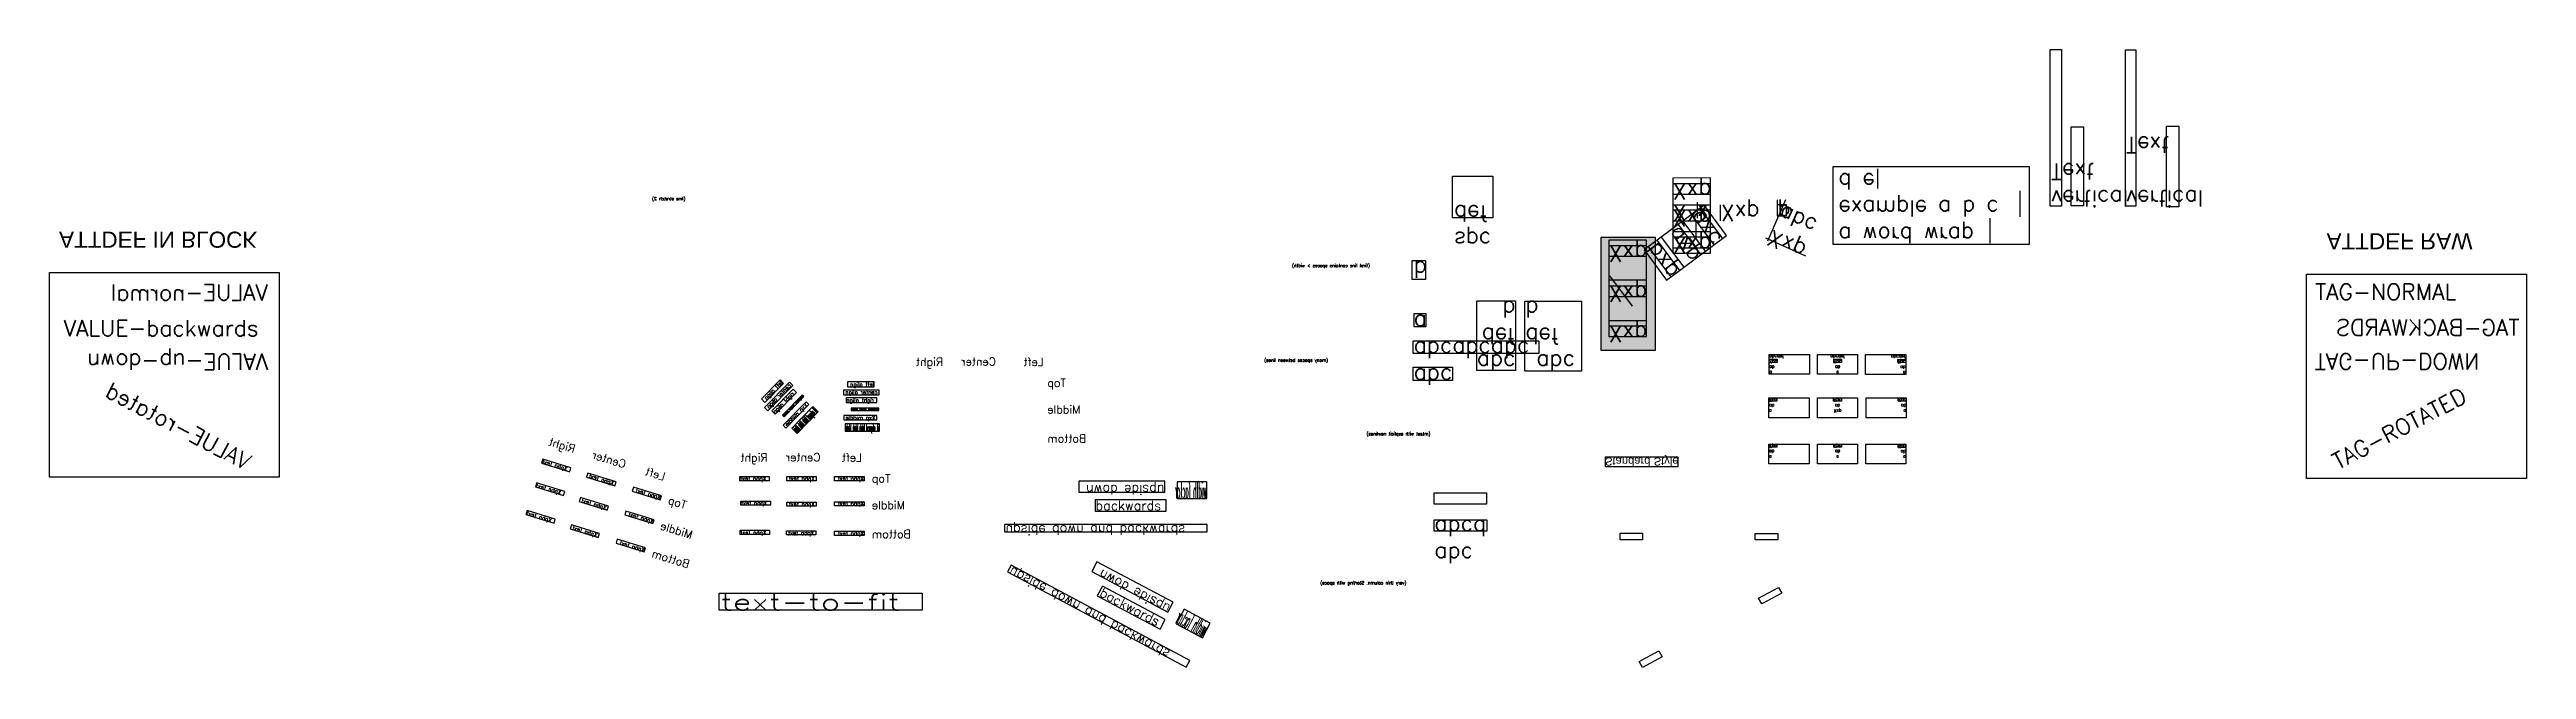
# Model space of a CAD drawing. Header units: millimetres. Extents: x -8447 to 6971, y -73 to 3785.
import ezdxf
from ezdxf.enums import TextEntityAlignment as Align

# ---------------------------------------------------------------- set-up
doc = ezdxf.new("R2010")
doc.units = ezdxf.units.MM
doc.styles.add('Simplex_100', font='simplex.shx', dxfattribs={"height": 100})
doc.styles.get("Standard").update_dxf_attribs({"font": ''})
doc.styles.get('Standard').set_extended_font_data('Arial')

# ---------------------------------------------------------------- blocks, each defined once
blk = doc.blocks.new('att_block')
at = {"style": 'Simplex_100'}
blk.add_attdef('TAG-NORMAL', (-1, 1079), '', height=100, dxfattribs=at)
for tag, p, text_generation_flag in [('TAG-BACKWARDS', (1269, 856), 2), ('TAG-UP-DOWN', (-4, 745), 4)]:
    blk.add_attdef(tag, p, '', height=100, dxfattribs=dict(at, text_generation_flag=text_generation_flag))
blk.add_attdef('TAG-ROTATED', (139, 20), '', height=100, rotation=27.8085, dxfattribs=at)

msp = doc.modelspace()

# ---------------------------------------------------------------- linework, layer by layer
for p, q in [((1658, 2985), (1657, 2519)), ((1891, 2986), (1658, 2985)), ((1658, 2952), (1891, 2952)), ((1891, 2519), (1891, 2986)), ((2932, 3043), (2932, 2921)), ((1853, 2816), (1479, 2538)), ((1657, 2819), (1891, 2819)), ((1891, 2785), (1657, 2785)), ((1658, 2885), (1891, 2885)), ((1809, 2835), (1809, 2735)), ((1826, 2796), (1966, 2609)), ((1992, 2629), (1853, 2816)), ((1953, 2819), (1953, 2719)), ((2358, 2849), (2246, 2593)), ((2306, 2851), (2306, 2751)), ((2366, 2819), (2306, 2819)), ((2366, 2751), (2366, 2819)), ((3818, 2907), (3818, 2745)), ((1619, 2350), (1992, 2629)), ((1656, 2719), (1891, 2719)), ((1657, 2652), (1891, 2652)), ((1832, 2510), (1692, 2697)), ((1719, 2717), (1859, 2530)), ((1773, 2756), (1912, 2569)), ((1803, 2618), (1803, 2718)), ((2306, 2751), (2366, 2751)), ((3631, 2735), (3631, 2580)), ((1493, 2600), (1259, 2599)), ((1259, 2599), (1259, 1999)), ((1259, 2566), (1493, 2566)), ((1259, 2499), (1493, 2499)), ((1479, 2538), (1619, 2350)), ((1493, 1999), (1493, 2600)), ((1505, 2558), (1645, 2370)), ((1559, 2597), (1699, 2410)), ((1585, 2617), (1725, 2430)), ((1657, 2619), (1891, 2619)), ((1657, 2552), (1891, 2552)), ((1657, 2519), (1891, 2519)), ((2235, 2613), (2483, 2502)), ((1258, 2315), (1493, 2315)), ((1493, 2349), (1259, 2349)), ((1263, 2376), (1404, 2188)), ((1259, 2249), (1493, 2249)), ((1259, 2099), (1493, 2099)), ((1259, 2066), (1493, 2066)), ((1259, 1999), (1493, 1999))]:
    msp.add_line(p, q)
for points in [[(4007, 3785), (4076, 3785), (4076, 2810), (4007, 2810)], [(4476, 3784), (4540, 3784), (4540, 2811), (4476, 2811)], [(4137, 3305), (4213, 3305), (4213, 2813), (4137, 2813)], [(4730, 3309), (4808, 3309), (4808, 2807), (4730, 2807)], [(286, 2997), (537, 2997), (537, 2737), (286, 2737)], [(2656, 3058), (3876, 3058), (3876, 2571), (2656, 2571)], [(35, 2473), (118, 2473), (118, 2355), (35, 2355)], [(-8447, 2398), (-7017, 2398), (-7017, 1124), (-8447, 1124)], [(5602, 2388), (6971, 2388), (6971, 1115), (5602, 1115)], [(438, 2221), (678, 2221), (678, 1787), (438, 1787)], [(737, 2219), (1090, 2219), (1090, 1783), (737, 1783)], [(47, 2142), (121, 2142), (121, 2059), (47, 2059)], [(41, 1973), (823, 1973), (823, 1893), (41, 1893)], [(2257, 1887), (2508, 1887), (2508, 1764), (2257, 1764)], [(2258, 1858), (2307, 1858), (2307, 1837), (2258, 1837)], [(2558, 1887), (2808, 1887), (2808, 1764), (2558, 1764)], [(2708, 1837), (2659, 1837), (2659, 1858), (2708, 1858)], [(2856, 1887), (3107, 1887), (3107, 1763), (2856, 1763)], [(3108, 1837), (3059, 1837), (3059, 1857), (3108, 1857)], [(-3900, 1729), (-4016, 1611), (-3994, 1589), (-3878, 1707)], [(-3842, 1716), (-3997, 1557), (-3976, 1536), (-3820, 1695)], [(-3315, 1717), (-3480, 1717), (-3480, 1686), (-3315, 1686)], [(41, 1808), (286, 1808), (286, 1725), (41, 1725)], [(-3818, 1671), (-3951, 1536), (-3930, 1515), (-3797, 1650)], [(-3762, 1635), (-3885, 1509), (-3874, 1499), (-3752, 1625)], [(-3738, 1593), (-3881, 1447), (-3863, 1429), (-3720, 1576)], [(-3695, 1564), (-3827, 1428), (-3794, 1396), (-3662, 1531)], [(-3283, 1666), (-3505, 1666), (-3505, 1637), (-3283, 1637)], [(-3298, 1618), (-3488, 1618), (-3488, 1588), (-3298, 1588)], [(-3284, 1554), (-3458, 1554), (-3458, 1539), (-3284, 1539)], [(2256, 1617), (2507, 1617), (2507, 1493), (2256, 1493)], [(2305, 1597), (2256, 1597), (2256, 1617), (2305, 1617)], [(2558, 1617), (2808, 1617), (2808, 1493), (2558, 1493)], [(2658, 1617), (2707, 1617), (2707, 1597), (2658, 1597)], [(2860, 1617), (3110, 1617), (3110, 1493), (2860, 1493)], [(3061, 1617), (3110, 1617), (3110, 1597), (3061, 1597)], [(-3297, 1507), (-3502, 1507), (-3502, 1481), (-3297, 1481)], [(-3280, 1456), (-3494, 1456), (-3494, 1410), (-3280, 1410)], [(-5202, 1181), (-5376, 1235), (-5384, 1210), (-5209, 1157)], [(1238, 1250), (1689, 1250), (1689, 1189), (1238, 1189)], [(2256, 1330), (2507, 1330), (2507, 1207), (2256, 1207)], [(2256, 1330), (2305, 1330), (2305, 1310), (2256, 1310)], [(2558, 1330), (2808, 1330), (2808, 1207), (2558, 1207)], [(2708, 1310), (2659, 1310), (2659, 1330), (2708, 1330)], [(2858, 1329), (3108, 1329), (3108, 1206), (2858, 1206)], [(3108, 1309), (3060, 1309), (3060, 1329), (3108, 1329)], [(-5240, 1034), (-5415, 1088), (-5422, 1063), (-5247, 1009)], [(-4921, 1095), (-5096, 1149), (-5104, 1124), (-4929, 1070)], [(-4151, 1128), (-3967, 1128), (-3967, 1102), (-4151, 1102)], [(-3857, 1128), (-3674, 1128), (-3674, 1102), (-3857, 1102)], [(-3560, 1128), (-3377, 1128), (-3377, 1102), (-3560, 1102)], [(-1504, 1099), (-2041, 1099), (-2041, 1031), (-1504, 1031)], [(-1243, 1095), (-1428, 1095), (-1428, 990), (-1243, 990)], [(-4968, 943), (-5143, 997), (-5151, 972), (-4975, 918)], [(-4638, 1008), (-4813, 1062), (-4821, 1037), (-4646, 983)], [(-4143, 975), (-3960, 975), (-3960, 950), (-4143, 950)], [(-3857, 969), (-3674, 969), (-3674, 943), (-3857, 943)], [(-3560, 971), (-3377, 971), (-3377, 946), (-3560, 946)], [(-1496, 982), (-1939, 982), (-1939, 913), (-1496, 913)], [(172, 1026), (498, 1026), (498, 956), (172, 956)], [(-5299, 862), (-5474, 916), (-5482, 891), (-5306, 837)], [(-5024, 773), (-5199, 827), (-5206, 803), (-5032, 749)], [(-4684, 859), (-4859, 913), (-4866, 889), (-4691, 835)], [(-4149, 793), (-3965, 793), (-3965, 767), (-4149, 767)], [(-3860, 789), (-3677, 789), (-3677, 764), (-3860, 764)], [(-3561, 787), (-3377, 787), (-3377, 761), (-3561, 761)], [(-1242, 830), (-2503, 830), (-2503, 783), (-1242, 783)], [(172, 858), (499, 858), (499, 787), (172, 787)], [(1330, 776), (1469, 776), (1469, 734), (1330, 734)], [(2170, 774), (2311, 774), (2311, 733), (2170, 733)], [(-4738, 684), (-4913, 738), (-4921, 713), (-4745, 659)], [(-1348, -17), (-2462, 576), (-2484, 535), (-1371, -58)], [(-1453, 345), (-1927, 597), (-1959, 537), (-1485, 284)], [(-3016, 297), (-4278, 297), (-4278, 401), (-3016, 401)], [(-1502, 237), (-1893, 446), (-1925, 385), (-1534, 177)], [(2191, 371), (2316, 437), (2335, 401), (2211, 335)], [(-1222, 216), (-1385, 303), (-1434, 210), (-1271, 124)], [(1448, -23), (1571, 42), (1591, 5), (1468, -60)]]:
    msp.add_lwpolyline(points, close=True)

# ---------------------------------------------------------------- block references
ref = msp.add_blockref('att_block', (7090, 1145))
ref.add_attrib('TAG-UP-DOWN', 'VALUE-up-down', (7086, 1891), dxfattribs={"extrusion": (0, 0, -1), "height": 100, "style": 'Simplex_100', "text_generation_flag": 4})
ref.add_attrib('TAG-ROTATED', 'VALUE-rotated', (7229, 1166), dxfattribs={"extrusion": (0, 0, -1), "height": 100, "rotation": 27.8085, "style": 'Simplex_100'})
ref.add_attrib('TAG-BACKWARDS', 'VALUE-backwards', (8359, 2002), dxfattribs={"extrusion": (0, 0, -1), "height": 100, "style": 'Simplex_100', "text_generation_flag": 2})
ref.add_attrib('TAG-NORMAL', 'VALUE-normal', (7088, 2224), dxfattribs={"extrusion": (0, 0, -1), "height": 100, "style": 'Simplex_100'})

# ---------------------------------------------------------------- texts
at = {"extrusion": (0, 0, -1), "style": 'Simplex_100'}
for s, height, p in [('(line stretch 2)', 20, (4489, 2847)), ('(first line contains spaces > width)', 20, (228, 2431)), ('Right', 50, (2885, 1816)), ('Center', 50, (2556, 1818)), ('Left', 50, (2259, 1816)), ('(many spaces between lines)', 20, (488, 1842)), ('left align', 25, (3315, 1689)), ('(mtext with explicit newlines)', 20, (-148, 1384)), ('Right', 50, (3977, 1221)), ('Center', 50, (3648, 1223)), ('Left', 50, (3390, 1221)), ('(very thin column. Starting with space)', 20, (1, 456))]:
    msp.add_text(s, height=height, dxfattribs=at).set_placement(p)
for s, height, rotation, p in [('left align', 25, 314.4436, (3880, 1710)), ('Right', 50, 17.1124, (5183, 1274)), ('Center', 50, 17.1124, (4868, 1179)), ('Left', 50, 17.1124, (4623, 1102))]:
    msp.add_text(s, height=height, rotation=rotation, dxfattribs=at).set_placement(p)
msp.add_text('center align', height=25, rotation=314.4436, dxfattribs=at).set_placement((3899, 1620), align=Align.CENTER)
for s, height, p in [('Top', 50, (2236, 1686)), ('right align', 25, (3487, 1590)), ('Middle', 50, (2236, 1520)), ('Bottom', 50, (2236, 1340)), ('Top', 50, (3328, 1091)), ('Middle', 50, (3328, 925)), ('Bottom', 50, (3328, 745))]:
    msp.add_text(s, height=height, dxfattribs=at).set_placement(p, align=Align.RIGHT)
for s, height, rotation, p in [('right align', 25, 314.4436, (3930, 1517)), ('Top', 50, 17.1124, (4601, 959)), ('Middle', 50, 17.1124, (4650, 800)), ('Bottom', 50, 17.1124, (4703, 628))]:
    msp.add_text(s, height=height, rotation=rotation, dxfattribs=at).set_placement(p, align=Align.RIGHT)
msp.add_text('aligned align blah', height=12.96, rotation=314.2225, dxfattribs=at).set_placement((3752, 1627), (3872, 1504), align=Align.ALIGNED)
msp.add_text('Xxp middle', height=25, rotation=314.4436, dxfattribs=at).set_placement((3796, 1510), align=Align.MIDDLE)
at = {"extrusion": (0, 0, -1), "style": 'Simplex_100', "width": 0.231474}
msp.add_text('fit aligned blah blah blah', height=41.46, rotation=314.5149, dxfattribs=at).set_placement((3663, 1534), (3793, 1401), align=Align.FIT)
at = {"extrusion": (0, 0, -1), "style": 'Simplex_100'}
msp.add_text('center align', height=25, dxfattribs=at).set_placement((3393, 1640), align=Align.CENTER)
msp.add_text('aligned align blah', height=12.91, dxfattribs=at).set_placement((3285, 1540), (3456, 1540), align=Align.ALIGNED)
msp.add_text('Xxp middle', height=25, dxfattribs=at).set_placement((3399, 1490), align=Align.MIDDLE)
at = {"extrusion": (0, 0, -1), "style": 'Simplex_100', "width": 0.259925}
msp.add_text('fit aligned blah blah blah', height=41.46, dxfattribs=at).set_placement((3281, 1412), (3490, 1412), align=Align.FIT)
at = {"extrusion": (0, 0, -1), "style": 'Simplex_100'}
msp.add_text('Xpba text', height=25, rotation=17.1124, dxfattribs=at).set_placement((5418, 1075), align=Align.MIDDLE_RIGHT)
msp.add_text('Xpba text', height=25, rotation=17.1124, dxfattribs=at).set_placement((5376, 1235), align=Align.TOP_RIGHT)
msp.add_text('Xpba text', height=25, rotation=17.1124, dxfattribs=at).set_placement((5008, 1122), align=Align.TOP_CENTER)
msp.add_text('Xpba text', height=25, dxfattribs=at).set_placement((4149, 1127), align=Align.TOP_RIGHT)
msp.add_text('Xpba text', height=25, dxfattribs=at).set_placement((3765, 1127), align=Align.TOP_CENTER)
msp.add_text('Xpba text', height=25, dxfattribs=at).set_placement((3378, 1127), align=Align.TOP_LEFT)
for s, text_generation_flag, p in [('upside down', 4, (1507, 1074)), ('backwards', 2, (1936, 918)), ('upside down and backwards', 6, (2497, 824))]:
    msp.add_text(s, height=58.4, dxfattribs=dict(at, text_generation_flag=text_generation_flag)).set_placement(p)
at = {"extrusion": (0, 0, -1), "style": 'Simplex_100', "width": 0.2}
msp.add_text('width factor', height=100, dxfattribs=at).set_placement((1244, 990))
at = {"extrusion": (0, 0, -1), "style": 'Simplex_100'}
msp.add_text('Xpba text', height=25, rotation=17.1124, dxfattribs=at).set_placement((5059, 957), align=Align.MIDDLE_CENTER)
msp.add_text('Xpba text', height=25, rotation=17.1124, dxfattribs=at).set_placement((4639, 1008), align=Align.TOP_LEFT)
msp.add_text('Xpba text', height=25, dxfattribs=at).set_placement((4143, 962), align=Align.MIDDLE_RIGHT)
msp.add_text('Xpba text', height=25, dxfattribs=at).set_placement((3765, 955), align=Align.MIDDLE_CENTER)
msp.add_text('Xpba text', height=25, dxfattribs=at).set_placement((3378, 959), align=Align.MIDDLE_LEFT)
msp.add_text('Xpba text', height=25, rotation=17.1124, dxfattribs=at).set_placement((5483, 883), align=Align.BOTTOM_RIGHT)
msp.add_text('Xpba text', height=25, rotation=17.1124, dxfattribs=at).set_placement((5121, 768), align=Align.BOTTOM_CENTER)
msp.add_text('Xpba text', height=25, rotation=17.1124, dxfattribs=at).set_placement((4688, 847), align=Align.MIDDLE_LEFT)
msp.add_text('Xpba text', height=25, dxfattribs=at).set_placement((4148, 759), align=Align.BOTTOM_RIGHT)
msp.add_text('Xpba text', height=25, dxfattribs=at).set_placement((3769, 756), align=Align.BOTTOM_CENTER)
msp.add_text('Xpba text', height=25, dxfattribs=at).set_placement((3378, 754), align=Align.BOTTOM_LEFT)
msp.add_text('Xpba text', height=25, rotation=17.1124, dxfattribs=at).set_placement((4748, 651), align=Align.BOTTOM_LEFT)
for s, text_generation_flag, p in [('upside down and backwards', 6, (2456, 568)), ('upside down', 4, (1465, 323)), ('backwards', 2, (1916, 387))]:
    msp.add_text(s, height=58.4, rotation=28.0349, dxfattribs=dict(at, text_generation_flag=text_generation_flag)).set_placement(p)
at = {"extrusion": (0, 0, -1), "style": 'Simplex_100', "text_generation_flag": 2, "width": 1.5}
msp.add_text('text-to-fit', height=100, dxfattribs=at).set_placement((4271, 296))
at = {"extrusion": (0, 0, -1), "style": 'Simplex_100', "width": 0.2}
msp.add_text('width factor', height=100, rotation=28.0349, dxfattribs=at).set_placement((1272, 126))
at = {"extrusion": (0, 0, -1), "insert": (4479, 2809), "char_height": 100, "attachment_point": 1, "text_direction": (1, 0, 0), "line_spacing_factor": 2, "style": 'Simplex_100'}
msp.add_mtext_dynamic_manual_height_columns('vertical\\PText', width=1170.07, gutter_width=500, heights=[628], dxfattribs=at)
at = {"extrusion": (0, 0, -1), "char_height": 100, "attachment_point": 1, "style": 'Simplex_100'}
for s, insert, text_direction in [('Xxp\\PXxp\\PXxp', (1658, 2518), (1, 0, 0)), ('Xxp', (1957, 2718), (1, 0, 0)), ('bxp\\Paxp\\Paxc', (1478, 2534), (0.597932, -0.801547, 0))]:
    msp.add_mtext(s, dxfattribs=dict(at, insert=insert, text_direction=text_direction))
at = {"extrusion": (0, 0, -1), "style": 'Simplex_100'}
for s, width, heights, insert, char_height, attachment_point, text_direction in [('a word wrap example a b c d e', 1217.83, [516], (2688, 2580), 100, 1, (1, 0, 0)), ('vertical\\PText', 1170.07, [628], (4012, 2809), 100, 1, (1, 0, 0)), ('                       spc                       def', 375.04, [458], (296, 2548), 100, 1, (1, 0, 0)), ('X', 86.47, [0], (1658, 2718), 100, 1, (1, 0, 0)), ('x', 0.0211, [0], (1808, 2718), 100, 1, (1, 0, 0)), ('Xxp\\Pabc', 2.18, [0], (2236, 2574), 100, 1, (0.916026, -0.401119, 0)), ('p', 0.0367, [0], (2308, 2718), 100, 1, (1, 0, 0)), ('\\Pabc  \\Pabcabcabc\\Pa\\P\\Pb', 360.16, [0], (45, 1532), 100, 1, (1, 0, 0)), (' abc      def                       b', 360.16, [0], (678, 1785), 100, 3, (1, 0, 0)), (' abc     def            b', 360.16, [0], (740, 1785), 100, 1, (1, 0, 0)), ('a\\Pab\\PXpc\\Pabcdef', 249.85, [124], (2258, 1765), 20, 1, (1, 0, 0)), ('a\\Pab\\PXpc\\Pabcdef', 249.85, [124], (2683, 1765), 20, 2, (1, 0, 0)), ('a\\Pab\\PXpc\\Pabcdef', 249.85, [124], (3106, 1764), 20, 3, (1, 0, 0)), ('a\\Pab\\PXpc', 249.85, [124], (2257, 1572), 20, 4, (1, 0, 0)), ('Xxp\\Pab\\PXpc', 249.85, [189], (2683, 1572), 20, 5, (1, 0, 0)), ('a\\Pab\\PXpc', 249.85, [124], (3110, 1572), 20, 6, (1, 0, 0)), ('a\\Pab\\PXpc', 249.85, [124], (2257, 1333), 20, 7, (1, 0, 0)), ('a\\Pab\\PXpc', 249.85, [124], (2683, 1333), 20, 8, (1, 0, 0)), ('a\\Pab\\PXpc', 249.85, [124], (3108, 1332), 20, 9, (1, 0, 0)), (' abc\\Pabcd', 83.48, [0], (174, 589), 100, 1, (1, 0, 0))]:
    msp.add_mtext_dynamic_manual_height_columns(s, width=width, gutter_width=500, heights=heights, dxfattribs=dict(at, insert=insert, char_height=char_height, attachment_point=attachment_point, text_direction=text_direction))
at = {"extrusion": (0, 0, -1), "attachment_point": 1, "text_direction": (1, 0, 0)}
for s, width, gutter_width, insert, char_height in [('ATTDEF IN BLOCK', 1325.24, 12.5, (-8388, 2552), 100), ('ATTDEF RAW', 1002.19, 12.5, (5727, 2542), 100), ('Standard Style', 566.38, 500, (1235, 1196), 50)]:
    msp.add_mtext_dynamic_manual_height_columns(s, width=width, gutter_width=gutter_width, heights=[0], dxfattribs=dict(at, insert=insert, char_height=char_height))
at = {"extrusion": (0, 0, -1), "insert": (1259, 1965), "char_height": 100, "attachment_point": 1, "text_direction": (1, 0, 0), "line_spacing_factor": 1.5, "style": 'Simplex_100', "bg_fill": 17, "box_fill_scale": 1.5, "bg_fill_color": 168, "bg_fill_transparency": 0}
msp.add_mtext('Xxp\\PXxp\\PXxp', dxfattribs=at)
at = {"style": 'Simplex_100'}
msp.add_attdef('TAG-NORMAL', (5656, 2227), 'VALUE-normal', height=100, dxfattribs=at)
for tag, p, s, text_generation_flag in [('TAG-BACKWARDS', (6927, 2005), 'VALUE-backwards', 2), ('TAG-UP-DOWN', (5654, 1894), 'VALUE-up-down', 4)]:
    msp.add_attdef(tag, p, s, height=100, dxfattribs=dict(at, text_generation_flag=text_generation_flag))
msp.add_attdef('TAG-ROTATED', (5797, 1169), 'VALUE-rotated', height=100, rotation=27.8085, dxfattribs=at)

doc.saveas('drawing.dxf')
